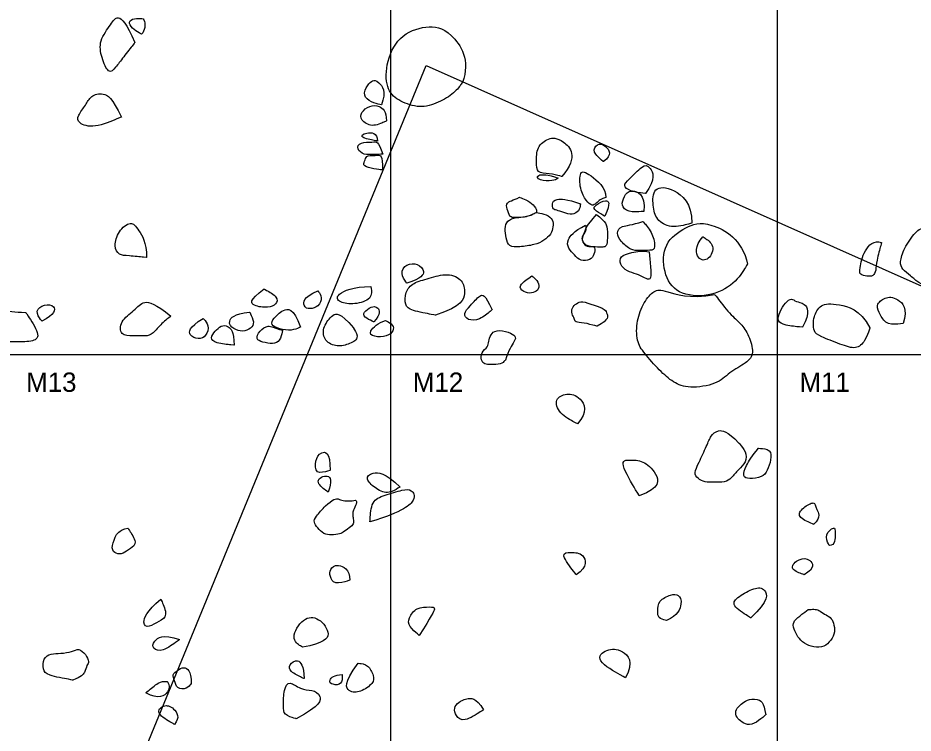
# Model space of a CAD drawing. Extents: x -0.1 to 21.1, y -1.4 to 23.5.
# Drawn here: x 14.037 to 16.352, y 14.022 to 15.872 of the extents above; entities that cross this region are included whole.
import ezdxf

# ---------------------------------------------------------------- set-up
doc = ezdxf.new("R2010")
doc.units = 0
for name, color, linetype in [('Limestone Cobbles', 7, 'Continuous'), ('Postholes', 7, 'Continuous'), ('Quadrat IDs', 7, 'Continuous'), ('Quadrat Outlines', 7, 'Continuous'), ('Structure Outlines', 7, 'Continuous')]:
    doc.layers.add(name, color=color, linetype=linetype)

msp = doc.modelspace()

# ---------------------------------------------------------------- linework, layer by layer
at = {"layer": 'Limestone Cobbles'}
for points in [[(14.3391, 15.808), (14.3171, 15.8587), (14.2928, 15.8815), (14.2796, 15.8573), (14.245, 15.8124), (14.2524, 15.7691), (14.2715, 15.7243), (14.2891, 15.7426), (14.3082, 15.7691), (14.3391, 15.808), (14.3391, 15.808), (14.3391, 15.808)], [(14.3563, 15.8296), (14.3659, 15.8391), (14.3659, 15.87), (14.3556, 15.87), (14.3306, 15.87), (14.3211, 15.8582), (14.3365, 15.8406), (14.3563, 15.8296), (14.3563, 15.8296), (14.3563, 15.8296)], [(14.9765, 15.6464), (14.9908, 15.6814), (14.9656, 15.7109), (14.9547, 15.7109), (14.9399, 15.6993), (14.9275, 15.6697), (14.9508, 15.6534), (14.9765, 15.6464), (14.9765, 15.6464), (14.9765, 15.6464)], [(14.3042, 15.6153), (14.2806, 15.6653), (14.2564, 15.68), (14.2241, 15.6704), (14.213, 15.6469), (14.1903, 15.6183), (14.1903, 15.5992), (14.2322, 15.5845), (14.3042, 15.6153), (14.3042, 15.6153), (14.3042, 15.6153)], [(14.9897, 15.6052), (14.9897, 15.6309), (14.9704, 15.646), (14.9469, 15.646), (14.9221, 15.627), (14.9221, 15.6075), (14.9516, 15.5873), (14.9897, 15.6052), (14.9897, 15.6052), (14.9897, 15.6052)], [(14.9664, 15.5531), (14.9664, 15.5757), (14.9337, 15.5757), (14.9174, 15.5624), (14.9664, 15.5531), (14.9664, 15.5531), (14.9664, 15.5531)], [(15.4432, 15.4614), (15.4883, 15.5141), (15.4409, 15.5623), (15.4085, 15.5623), (15.3777, 15.5382), (15.3777, 15.4975), (15.3777, 15.4697), (15.4108, 15.4697), (15.4432, 15.4614), (15.4432, 15.4614), (15.4432, 15.4614)], [(14.9804, 15.5189), (14.9672, 15.5542), (14.9616, 15.5495), (14.9285, 15.5514), (14.9096, 15.5391), (14.926, 15.5181), (14.9493, 15.5181), (14.9804, 15.5189), (14.9804, 15.5189), (14.9804, 15.5189)], [(15.5508, 15.4998), (15.5756, 15.5164), (15.5546, 15.5465), (15.5342, 15.5465), (15.5207, 15.5254), (15.5508, 15.4998), (15.5508, 15.4998), (15.5508, 15.4998)], [(14.9796, 15.4785), (14.9797, 15.518), (14.9703, 15.5151), (14.9366, 15.5173), (14.9366, 15.5049), (14.926, 15.4909), (14.9485, 15.4816), (14.9796, 15.4785), (14.9796, 15.4785), (14.9796, 15.4785)], [(15.6598, 15.4172), (15.6878, 15.4554), (15.6697, 15.4915), (15.6532, 15.4915), (15.6148, 15.4516), (15.6005, 15.4381), (15.6178, 15.423), (15.6598, 15.4172), (15.6598, 15.4172), (15.6598, 15.4172)], [(15.4334, 15.4569), (15.4078, 15.4674), (15.3732, 15.4674), (15.3837, 15.4494), (15.4221, 15.4494), (15.4334, 15.4569), (15.4334, 15.4569), (15.4334, 15.4569)], [(15.5573, 15.4071), (15.5573, 15.4325), (15.5108, 15.4711), (15.4891, 15.4789), (15.4891, 15.4276), (15.5066, 15.3969), (15.5223, 15.3842), (15.5319, 15.392), (15.5416, 15.4017), (15.5573, 15.4071), (15.5573, 15.4071), (15.5573, 15.4071)], [(15.6554, 15.3711), (15.6598, 15.4172), (15.617, 15.4305), (15.605, 15.4095), (15.5952, 15.3869), (15.6133, 15.3681), (15.6554, 15.3711), (15.6554, 15.3711), (15.6554, 15.3711)], [(15.7798, 15.341), (15.7798, 15.3922), (15.7294, 15.4351), (15.6782, 15.4351), (15.6782, 15.3846), (15.6865, 15.3493), (15.7241, 15.3259), (15.7798, 15.341), (15.7798, 15.341), (15.7798, 15.341)], [(15.3342, 15.4075), (15.3161, 15.4), (15.2969, 15.3936), (15.3022, 15.3786), (15.3078, 15.3552), (15.3217, 15.3552), (15.3425, 15.3552), (15.3605, 15.3594), (15.3726, 15.365), (15.3805, 15.3699), (15.3741, 15.3842), (15.356, 15.3993), (15.3342, 15.4075), (15.3342, 15.4075), (15.3342, 15.4075)], [(15.4913, 15.3904), (15.4555, 15.404), (15.4254, 15.404), (15.4168, 15.3916), (15.4209, 15.3754), (15.4281, 15.3754), (15.4476, 15.3675), (15.4706, 15.3618), (15.4886, 15.3712), (15.4913, 15.3904), (15.4913, 15.3904), (15.4913, 15.3904)], [(15.5544, 15.3586), (15.571, 15.3947), (15.5574, 15.4038), (15.5296, 15.3865), (15.5221, 15.3774), (15.5544, 15.3586), (15.5544, 15.3586), (15.5544, 15.3586)], [(15.3774, 15.3686), (15.3559, 15.3566), (15.3221, 15.3566), (15.3014, 15.3472), (15.2953, 15.3272), (15.2991, 15.302), (15.3055, 15.2787), (15.3326, 15.2787), (15.374, 15.2843), (15.3977, 15.2956), (15.4162, 15.3122), (15.421, 15.331), (15.421, 15.3498), (15.4045, 15.3634), (15.3774, 15.3686), (15.3774, 15.3686), (15.3774, 15.3686)], [(15.533, 15.3627), (15.5055, 15.3326), (15.5055, 15.3206), (15.495, 15.3044), (15.4991, 15.2844), (15.5232, 15.2788), (15.548, 15.2788), (15.5574, 15.2788), (15.5616, 15.292), (15.5616, 15.3292), (15.5559, 15.3439), (15.533, 15.3627), (15.533, 15.3627), (15.533, 15.3627)], [(14.3693, 15.2515), (14.3693, 15.2919), (14.3464, 15.3257), (14.33, 15.3486), (14.2951, 15.3203), (14.2842, 15.2799), (14.2973, 15.257), (14.3213, 15.257), (14.3693, 15.2515), (14.3693, 15.2515), (14.3693, 15.2515)], [(15.5048, 15.3357), (15.4732, 15.3184), (15.4551, 15.2973), (15.4597, 15.2747), (15.4759, 15.2589), (15.4909, 15.2412), (15.5176, 15.2454), (15.5278, 15.2593), (15.5294, 15.2802), (15.521, 15.2802), (15.5045, 15.2802), (15.4947, 15.2951), (15.4947, 15.3071), (15.5067, 15.3195), (15.5048, 15.3357), (15.5048, 15.3357), (15.5048, 15.3357)], [(15.6529, 15.3453), (15.6243, 15.3352), (15.5949, 15.3352), (15.5836, 15.3152), (15.5949, 15.2934), (15.6232, 15.2697), (15.6416, 15.2697), (15.6743, 15.2697), (15.686, 15.2742), (15.6796, 15.3137), (15.6529, 15.3453), (15.6529, 15.3453), (15.6529, 15.3453)], [(16.5015, 15.2885), (16.4481, 15.3163), (16.3816, 15.3347), (16.3587, 15.3203), (16.3269, 15.2746), (16.3166, 15.2382), (16.3228, 15.2225), (16.3453, 15.2041), (16.3668, 15.1853), (16.3879, 15.1758), (16.4319, 15.1597), (16.4579, 15.1458), (16.4813, 15.1458), (16.5033, 15.1597), (16.5224, 15.1764), (16.5029, 15.1888), (16.483, 15.2008), (16.459, 15.2209), (16.4584, 15.2433), (16.4695, 15.27), (16.4903, 15.2851), (16.5015, 15.2885), (16.5015, 15.2885), (16.5015, 15.2885)], [(16.2703, 15.2907), (16.2506, 15.297), (16.2232, 15.2714), (16.2129, 15.2194), (16.2129, 15.2077), (16.2326, 15.2028), (16.2492, 15.2028), (16.256, 15.218), (16.256, 15.2409), (16.2703, 15.2907), (16.2703, 15.2907), (16.2703, 15.2907)], [(15.6688, 15.2665), (15.653, 15.2707), (15.621, 15.2643), (15.5928, 15.2552), (15.5928, 15.2342), (15.6116, 15.2153), (15.6375, 15.2097), (15.6571, 15.1988), (15.6741, 15.1916), (15.6741, 15.2165), (15.6688, 15.2665), (15.6688, 15.2665), (15.6688, 15.2665)], [(15.0428, 15.1852), (15.0814, 15.1981), (15.0907, 15.2167), (15.0716, 15.2368), (15.0402, 15.2368), (15.0242, 15.21), (15.0428, 15.1852), (15.0428, 15.1852), (15.0428, 15.1852)], [(15.1167, 15.1027), (15.1863, 15.1254), (15.194, 15.1625), (15.1884, 15.1934), (15.1492, 15.2135), (15.0986, 15.197), (15.0579, 15.1872), (15.0373, 15.163), (15.0373, 15.1269), (15.0512, 15.115), (15.1167, 15.1027), (15.1167, 15.1027), (15.1167, 15.1027)], [(15.3661, 15.2042), (15.3424, 15.1888), (15.329, 15.1738), (15.3496, 15.1594), (15.3707, 15.1594), (15.3847, 15.1697), (15.3847, 15.1888), (15.3661, 15.2042), (15.3661, 15.2042), (15.3661, 15.2042)], [(14.6736, 15.1704), (14.6322, 15.1402), (14.6451, 15.1255), (14.6852, 15.121), (14.7048, 15.1304), (14.7114, 15.1491), (14.6736, 15.1704), (14.6736, 15.1704), (14.6736, 15.1704)], [(14.8121, 15.166), (14.7738, 15.1486), (14.7738, 15.1228), (14.7916, 15.1175), (14.8147, 15.1242), (14.825, 15.1491), (14.8121, 15.166), (14.8121, 15.166), (14.8121, 15.166)], [(14.9492, 15.1767), (14.9038, 15.1767), (14.8539, 15.1549), (14.8673, 15.1348), (14.9064, 15.129), (14.955, 15.1442), (14.9492, 15.1767), (14.9492, 15.1767), (14.9492, 15.1767)], [(15.8392, 15.1559), (15.7714, 15.1446), (15.7044, 15.1687), (15.6826, 15.1687), (15.6548, 15.1371), (15.6359, 15.0889), (15.6359, 15.0339), (15.6548, 15.0061), (15.6962, 14.9587), (15.7315, 14.9278), (15.7707, 14.912), (15.846, 14.9233), (15.8746, 14.9541), (15.9227, 14.9797), (15.9416, 15.0031), (15.9273, 15.0512), (15.9069, 15.0814), (15.8791, 15.1032), (15.8392, 15.1559), (15.8392, 15.1559), (15.8392, 15.1559)], [(15.2633, 15.1167), (15.2437, 15.1574), (15.2334, 15.1574), (15.2055, 15.1255), (15.187, 15.1064), (15.1988, 15.0889), (15.2298, 15.0889), (15.2633, 15.1167), (15.2633, 15.1167), (15.2633, 15.1167)], [(16.0658, 15.0714), (16.0869, 15.1113), (16.0696, 15.1362), (16.0478, 15.1362), (16.038, 15.1482), (16.0214, 15.1354), (16.0064, 15.1121), (15.9988, 15.0865), (16.0192, 15.076), (16.0658, 15.0714), (16.0658, 15.0714), (16.0658, 15.0714)], [(16.3257, 15.0811), (16.3392, 15.1195), (16.3099, 15.1503), (16.2783, 15.1503), (16.2534, 15.1285), (16.267, 15.1029), (16.2835, 15.0758), (16.3257, 15.0811), (16.3257, 15.0811), (16.3257, 15.0811)], [(14.0986, 15.0873), (14.1335, 15.1037), (14.1335, 15.131), (14.1051, 15.131), (14.0789, 15.1146), (14.0986, 15.0873), (14.0986, 15.0873), (14.0986, 15.0873)], [(14.4322, 15.1004), (14.3918, 15.1321), (14.3613, 15.143), (14.3383, 15.1146), (14.3002, 15.0873), (14.3002, 15.0491), (14.3351, 15.0491), (14.3602, 15.0491), (14.382, 15.0491), (14.4005, 15.0742), (14.4322, 15.1004), (14.4322, 15.1004), (14.4322, 15.1004)], [(14.7671, 15.0716), (14.7493, 15.1237), (14.7199, 15.117), (14.6976, 15.0943), (14.6883, 15.0774), (14.7128, 15.0667), (14.7448, 15.0618), (14.7671, 15.0716), (14.7671, 15.0716), (14.7671, 15.0716)], [(14.9572, 15.0854), (14.9755, 15.1059), (14.9688, 15.1259), (14.9501, 15.1259), (14.93, 15.1094), (14.93, 15.0979), (14.9572, 15.0854), (14.9572, 15.0854), (14.9572, 15.0854)], [(15.5346, 15.0741), (15.5669, 15.0921), (15.5579, 15.1072), (15.5579, 15.1177), (15.527, 15.1283), (15.4939, 15.1403), (15.4811, 15.1328), (15.4683, 15.1222), (15.4683, 15.1057), (15.4766, 15.0936), (15.4766, 15.0838), (15.4984, 15.0838), (15.5346, 15.0741), (15.5346, 15.0741), (15.5346, 15.0741)], [(16.2399, 15.0697), (16.2143, 15.1186), (16.1526, 15.1329), (16.1104, 15.1329), (16.0939, 15.0953), (16.0939, 15.0825), (16.0939, 15.0606), (16.1082, 15.0486), (16.1654, 15.0268), (16.2053, 15.0125), (16.2279, 15.0358), (16.2399, 15.0697), (16.2399, 15.0697), (16.2399, 15.0697)], [(14.0567, 15.1099), (14.0272, 15.1099), (13.9945, 15.1208), (13.9748, 15.0859), (13.953, 15.0575), (13.9737, 15.0335), (14.0305, 15.0335), (14.0796, 15.0335), (14.0959, 15.0509), (14.0567, 15.1099), (14.0567, 15.1099), (14.0567, 15.1099)], [(14.5155, 15.0943), (14.4781, 15.0702), (14.4781, 15.0489), (14.5035, 15.0391), (14.5244, 15.0471), (14.532, 15.0769), (14.5155, 15.0943), (14.5155, 15.0943), (14.5155, 15.0943)], [(14.6358, 15.1108), (14.5952, 15.1063), (14.577, 15.0849), (14.5935, 15.0667), (14.6179, 15.0587), (14.6407, 15.0685), (14.6491, 15.0827), (14.6358, 15.1108), (14.6358, 15.1108), (14.6358, 15.1108)], [(14.9042, 15.0698), (14.8691, 15.1112), (14.8504, 15.1059), (14.8254, 15.0734), (14.8254, 15.0386), (14.8584, 15.0195), (14.8909, 15.0266), (14.9212, 15.0417), (14.9042, 15.0698), (14.9042, 15.0698), (14.9042, 15.0698)], [(14.5957, 15.0253), (14.5957, 15.0609), (14.5796, 15.0765), (14.5618, 15.0765), (14.5467, 15.0613), (14.5329, 15.0435), (14.5463, 15.0297), (14.5957, 15.0253), (14.5957, 15.0253), (14.5957, 15.0253)], [(14.7208, 15.0636), (14.6981, 15.0698), (14.6847, 15.0796), (14.6602, 15.0618), (14.6509, 15.04), (14.6687, 15.0329), (14.6967, 15.0271), (14.7146, 15.0347), (14.7208, 15.0636), (14.7208, 15.0636), (14.7208, 15.0636)], [(14.987, 15.089), (14.9688, 15.0832), (14.9398, 15.0573), (14.9559, 15.0462), (14.9928, 15.0462), (15.0084, 15.0627), (15.0084, 15.0774), (14.987, 15.089), (14.987, 15.089), (14.987, 15.089)], [(15.2972, 14.986), (15.3054, 15.0118), (15.324, 15.0386), (15.324, 15.0479), (15.308, 15.0597), (15.2719, 15.0654), (15.259, 15.0525), (15.2534, 15.034), (15.2534, 15.0216), (15.2338, 15.0061), (15.2338, 14.985), (15.2436, 14.9752), (15.2585, 14.9752), (15.2864, 14.9752), (15.2972, 14.986), (15.2972, 14.986), (15.2972, 14.986)], [(15.4837, 14.8215), (15.5123, 14.8524), (15.4912, 14.8945), (15.4551, 14.902), (15.4235, 14.887), (15.434, 14.8478), (15.4837, 14.8215), (15.4837, 14.8215), (15.4837, 14.8215)], [(15.9013, 14.7718), (15.8708, 14.804), (15.845, 14.8068), (15.8284, 14.7906), (15.8189, 14.767), (15.797, 14.7188), (15.7841, 14.6944), (15.7939, 14.6798), (15.8139, 14.6703), (15.834, 14.6703), (15.8663, 14.6703), (15.8809, 14.6801), (15.8999, 14.7037), (15.9204, 14.7216), (15.9204, 14.7508), (15.9013, 14.7718), (15.9013, 14.7718), (15.9013, 14.7718)], [(14.8442, 14.7014), (14.8442, 14.7503), (14.8182, 14.7503), (14.8051, 14.7275), (14.8051, 14.6895), (14.8442, 14.7014), (14.8442, 14.7014), (14.8442, 14.7014)], [(15.9518, 14.7583), (15.9352, 14.7384), (15.9176, 14.7121), (15.9103, 14.6846), (15.9257, 14.6784), (15.9627, 14.6832), (15.9748, 14.6992), (15.9849, 14.7289), (15.9849, 14.7561), (15.9518, 14.7583), (15.9518, 14.7583), (15.9518, 14.7583)], [(15.6434, 14.6357), (15.6999, 14.6552), (15.689, 14.6965), (15.6521, 14.728), (15.6195, 14.728), (15.588, 14.728), (15.6434, 14.6357), (15.6434, 14.6357), (15.6434, 14.6357)], [(14.8387, 14.6451), (14.8495, 14.6734), (14.8419, 14.6951), (14.7996, 14.6745), (14.8387, 14.6451), (14.8387, 14.6451), (14.8387, 14.6451)], [(15.0246, 14.6585), (14.9866, 14.6965), (14.9486, 14.6965), (14.9344, 14.6802), (14.9583, 14.6552), (14.9931, 14.6379), (15.0246, 14.6585), (15.0246, 14.6585), (15.0246, 14.6585)], [(14.947, 14.5677), (15.035, 14.5949), (15.0697, 14.6285), (15.0545, 14.6524), (15.035, 14.6524), (14.9829, 14.6361), (14.9503, 14.6242), (14.947, 14.5677), (14.947, 14.5677), (14.947, 14.5677)], [(14.9098, 14.6239), (14.8838, 14.6198), (14.8659, 14.6282), (14.8555, 14.6282), (14.8329, 14.6118), (14.8051, 14.5795), (14.8011, 14.5679), (14.8106, 14.5526), (14.8278, 14.5359), (14.847, 14.5335), (14.8707, 14.5364), (14.8795, 14.5425), (14.8993, 14.5557), (14.9061, 14.5647), (14.9029, 14.5802), (14.9029, 14.5895), (14.9029, 14.596), (14.9129, 14.6163), (14.9129, 14.6209), (14.9098, 14.6239), (14.9098, 14.6239), (14.9098, 14.6239)], [(16.0945, 14.5616), (16.1151, 14.5811), (16.0988, 14.6018), (16.0988, 14.6235), (16.0662, 14.605), (16.0488, 14.5811), (16.0945, 14.5616), (16.0945, 14.5616), (16.0945, 14.5616)], [(14.3209, 14.552), (14.2972, 14.5459), (14.2878, 14.5291), (14.2767, 14.4976), (14.2902, 14.4845), (14.3082, 14.4845), (14.3275, 14.4996), (14.3475, 14.5119), (14.3209, 14.552), (14.3209, 14.552), (14.3209, 14.552)], [(16.1351, 14.5065), (16.1503, 14.5065), (16.1503, 14.5434), (16.1503, 14.5576), (16.121, 14.5358), (16.1351, 14.5065), (16.1351, 14.5065), (16.1351, 14.5065)], [(15.4807, 14.4312), (15.5122, 14.4529), (15.4992, 14.4887), (15.4677, 14.4887), (15.4362, 14.4887), (15.4807, 14.4312), (15.4807, 14.4312), (15.4807, 14.4312)], [(16.0699, 14.4312), (16.1003, 14.4486), (16.0851, 14.4746), (16.058, 14.4746), (16.0276, 14.4475), (16.0699, 14.4312), (16.0699, 14.4312), (16.0699, 14.4312)], [(14.8949, 14.4171), (14.8949, 14.4453), (14.8602, 14.4627), (14.8428, 14.4443), (14.8428, 14.428), (14.8537, 14.4041), (14.8949, 14.4171), (14.8949, 14.4171), (14.8949, 14.4171)], [(15.7141, 14.3126), (15.7434, 14.3256), (15.7564, 14.3604), (15.7455, 14.381), (15.7271, 14.381), (15.6913, 14.3647), (15.6913, 14.3354), (15.6913, 14.3191), (15.7141, 14.3126), (15.7141, 14.3126), (15.7141, 14.3126)], [(15.9324, 14.3194), (15.9802, 14.365), (15.9694, 14.3987), (15.9422, 14.3987), (15.8988, 14.3748), (15.8781, 14.3531), (15.9324, 14.3194), (15.9324, 14.3194), (15.9324, 14.3194)], [(14.4061, 14.3683), (14.3688, 14.3367), (14.3565, 14.3011), (14.375, 14.2942), (14.4016, 14.311), (14.4261, 14.3236), (14.4061, 14.3683), (14.4061, 14.3683), (14.4061, 14.3683)], [(15.0744, 14.274), (15.1059, 14.325), (15.12, 14.3478), (15.1037, 14.3478), (15.0668, 14.3478), (15.0461, 14.3185), (15.0461, 14.2979), (15.0744, 14.274), (15.0744, 14.274), (15.0744, 14.274)], [(16.08, 14.3411), (16.0549, 14.322), (16.0394, 14.3094), (16.043, 14.2914), (16.0527, 14.2697), (16.0698, 14.2529), (16.0943, 14.2432), (16.1223, 14.2432), (16.1398, 14.2616), (16.1507, 14.2826), (16.1461, 14.3078), (16.1389, 14.3215), (16.1223, 14.3285), (16.1078, 14.3406), (16.0955, 14.3423), (16.08, 14.3411), (16.08, 14.3411), (16.08, 14.3411)], [(14.773, 14.2436), (14.8273, 14.2545), (14.8501, 14.2751), (14.8154, 14.3229), (14.7741, 14.3229), (14.7394, 14.2643), (14.773, 14.2436), (14.773, 14.2436), (14.773, 14.2436)], [(14.4548, 14.2635), (14.4106, 14.2798), (14.3844, 14.2569), (14.3844, 14.2397), (14.4089, 14.2299), (14.4548, 14.2635), (14.4548, 14.2635), (14.4548, 14.2635)], [(14.1787, 14.1586), (14.2007, 14.1672), (14.2105, 14.1778), (14.2146, 14.1986), (14.2223, 14.2044), (14.2125, 14.2252), (14.1942, 14.2419), (14.1774, 14.2317), (14.1468, 14.2272), (14.1219, 14.2272), (14.1011, 14.2162), (14.1011, 14.1852), (14.1101, 14.1709), (14.1787, 14.1586), (14.1787, 14.1586), (14.1787, 14.1586)], [(15.6081, 14.1643), (15.6309, 14.2067), (15.5984, 14.2403), (15.5593, 14.2403), (15.5245, 14.211), (15.6081, 14.1643), (15.6081, 14.1643), (15.6081, 14.1643)], [(14.4851, 14.1501), (14.4851, 14.1833), (14.4634, 14.1963), (14.4499, 14.1824), (14.4347, 14.1738), (14.4421, 14.1583), (14.4466, 14.1354), (14.4744, 14.1354), (14.4851, 14.1501), (14.4851, 14.1501), (14.4851, 14.1501)], [(14.7766, 14.1625), (14.7766, 14.1962), (14.7592, 14.2168), (14.7375, 14.1973), (14.7375, 14.181), (14.7766, 14.1625), (14.7766, 14.1625), (14.7766, 14.1625)], [(14.9164, 14.2021), (14.8774, 14.15), (14.8926, 14.1261), (14.9219, 14.1261), (14.9577, 14.1511), (14.9577, 14.1684), (14.9425, 14.1999), (14.9164, 14.2021), (14.9164, 14.2021), (14.9164, 14.2021)], [(14.8755, 14.173), (14.8549, 14.173), (14.8375, 14.1568), (14.8495, 14.1459), (14.8755, 14.1459), (14.8755, 14.173), (14.8755, 14.173), (14.8755, 14.173)], [(14.3676, 14.1259), (14.4007, 14.1067), (14.4323, 14.1296), (14.4253, 14.1554), (14.4196, 14.1554), (14.402, 14.1554), (14.3676, 14.1259), (14.3676, 14.1259), (14.3676, 14.1259)], [(14.7559, 14.0587), (14.8211, 14.0923), (14.8211, 14.1217), (14.7983, 14.1336), (14.7668, 14.1336), (14.7386, 14.1586), (14.7233, 14.1358), (14.7233, 14.0891), (14.7233, 14.0685), (14.7559, 14.0587), (14.7559, 14.0587), (14.7559, 14.0587)], [(15.2406, 14.082), (15.2212, 14.1148), (15.1933, 14.1103), (15.1769, 14.1025), (15.1629, 14.0861), (15.1686, 14.067), (15.1882, 14.0474), (15.2406, 14.082), (15.2406, 14.082), (15.2406, 14.082)], [(15.9704, 14.0692), (15.9662, 14.1022), (15.9478, 14.1115), (15.9215, 14.1077), (15.9067, 14.0967), (15.8925, 14.0834), (15.8925, 14.0654), (15.9044, 14.0531), (15.9222, 14.0409), (15.9463, 14.0476), (15.9704, 14.0692), (15.9704, 14.0692), (15.9704, 14.0692)], [(14.4413, 14.0441), (14.4568, 14.0613), (14.4396, 14.0899), (14.4126, 14.0965), (14.3905, 14.0731), (14.4413, 14.0441), (14.4413, 14.0441), (14.4413, 14.0441)]]:
    msp.add_open_spline(points, degree=3, dxfattribs=at)
at = {"layer": 'Postholes'}
for points in [[(15.1861, 15.7048), (15.2079, 15.7615), (15.1548, 15.8449), (15.0936, 15.854), (15.0192, 15.8272), (14.9852, 15.7483), (14.9907, 15.6817), (15.0238, 15.6553), (15.0755, 15.6368), (15.1245, 15.6513), (15.1671, 15.6776), (15.1861, 15.7048), (15.1861, 15.7048), (15.1861, 15.7048)], [(15.9233, 15.2347), (15.911, 15.2984), (15.8162, 15.3516), (15.7653, 15.3319), (15.7042, 15.2904), (15.7042, 15.2115), (15.7397, 15.1552), (15.8241, 15.1483), (15.8915, 15.1821), (15.9233, 15.2347), (15.9233, 15.2347), (15.9233, 15.2347)], [(15.8082, 15.3057), (15.7862, 15.28), (15.7936, 15.2433), (15.8242, 15.2433), (15.8413, 15.2837), (15.8082, 15.3057), (15.8082, 15.3057), (15.8082, 15.3057)]]:
    msp.add_open_spline(points, degree=3, dxfattribs=at)
at = {"layer": 'Quadrat Outlines'}
for p, q in [((15, 16), (15, 0)), ((16, 16), (16, 0)), ((19, 15), (12, 15))]:
    msp.add_line(p, q, dxfattribs=at)
at = {"layer": 'Structure Outlines'}
msp.add_line((15.0921, 15.7481), (17.588, 14.6366), dxfattribs=at)
msp.add_lwpolyline([(16.0571, 10.9944), (13.5144, 11.9076), (15.0921, 15.7481)], dxfattribs=at)

# ---------------------------------------------------------------- texts
at = {"layer": 'Quadrat IDs'}
for s, p in [('M13', (14.0581, 14.9043)), ('M12', (15.0581, 14.9043)), ('M11', (16.0581, 14.9043))]:
    msp.add_text(s, height=0.05, dxfattribs=at).set_placement(p)

doc.saveas('drawing.dxf')
